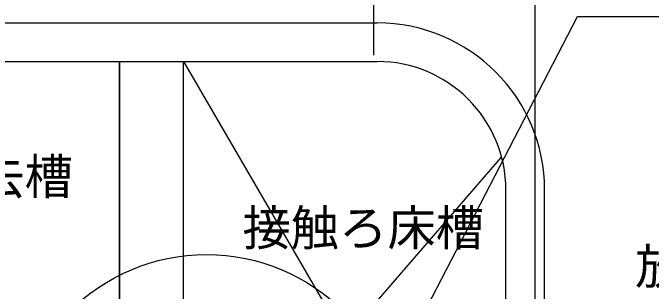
# Model space of a CAD drawing. Units: millimetres, scale not verified. Extents: x -8093 to 8093, y -5792 to 5792.
# Drawn here: x -5323 to -4331, y 1139 to 1572 of the extents above; entities that cross this region are included whole.
import ezdxf
from ezdxf.enums import TextEntityAlignment as Align

# ---------------------------------------------------------------- set-up
doc = ezdxf.new("R2010")
doc.units = ezdxf.units.MM
doc.header["$LTSCALE"] = 30
doc.linetypes.add('CHAIN1', pattern=[8, 5, -1, 1, -1])
doc.layers.add('0-1_00クル-フ-0躯体', color=3, linetype='Continuous', lineweight=25)
doc.layers.add('0-2_00クル-フ-1機器', color=2, linetype='Continuous', lineweight=25)
doc.styles.add('ＭＳ ゴシック', font='')
doc.styles.get('ＭＳ ゴシック').set_extended_font_data('MS Gothic')

msp = doc.modelspace()

# ---------------------------------------------------------------- linework, layer by layer
at = {"layer": '0-1_00クル-フ-0躯体', "color": 4}
for p, q in [((-4795.1, 890.64), (-4445.69, 1566.09)), ((-4445.69, 1566.09), (-4216.63, 1566.09))]:
    msp.add_line(p, q, dxfattribs=at)
at = {"layer": '0-1_00クル-フ-0躯体'}
for p, q in [((-6156.65, 1556.35), (-4756.65, 1556.35)), ((-6156.65, 1496.35), (-4756.65, 1496.35)), ((-5156.65, 1496.35), (-5156.65, 296.35)), ((-5156.65, 1496.35), (-5156.65, 296.35)), ((-5156.65, 1496.35), (-5156.65, 296.35)), ((-5156.64, 296.35), (-5156.64, 1496.35)), ((-5057.42, 830.43), (-5057.42, 1496.35)), ((-5057.42, 1496.35), (-4793.04, 1041.75)), ((-4828.11, 1041.75), (-4563.35, 1347.72)), ((-4556.65, 496.35), (-4556.65, 1296.35)), ((-4496.65, 496.35), (-4496.65, 1296.35))]:
    msp.add_line(p, q, dxfattribs=at)
msp.add_circle((-5021.65, 896.35), 300, dxfattribs=at)
for radius in [260, 200]:
    msp.add_arc((-4756.65, 1296.35), radius, 0, 90, dxfattribs=at)
at = {"layer": '0-2_00クル-フ-1機器', "linetype": 'CHAIN1'}
msp.add_line((-4761.65, 1506.35), (-4761.65, 1906.35), dxfattribs=at)
at = {"layer": '0-2_00クル-フ-1機器'}
msp.add_line((-4511.65, 1856.35), (-4511.65, -63.65), dxfattribs=at)

# ---------------------------------------------------------------- texts
at = {"layer": '0-1_00クル-フ-0躯体', "color": 4, "style": 'ＭＳ ゴシック'}
for s, p in [('横向流夾雑物除去槽', (-5904.3, 1273.57)), ('接触ろ床槽', (-4965.75, 1193.9)), ('放流管', (-4356.1, 1133.91))]:
    msp.add_text(s, height=54.99, dxfattribs=at).set_placement(p, align=Align.BOTTOM_LEFT)

doc.saveas('drawing.dxf')
